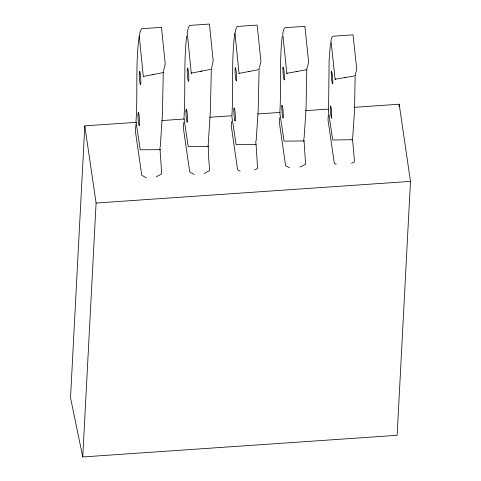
<?xml version="1.0" encoding="UTF-8"?>
<svg xmlns="http://www.w3.org/2000/svg" width="481" height="481" viewBox="0 0 481 481"><rect width="100%" height="100%" fill="white"/><g stroke="black" fill="none" stroke-linecap="round" stroke-linejoin="round"><path stroke-width="0.72" d="M328.601 108.399L329.13 59.957L330.459 42.821M328.571 109.415L328.493 111.382M231.92 114.941C233.658 87.807 231.084 60.444 234.878 33.454M352.723 137.115L354.497 111.664L355.146 76.726M136.033 121.224C137.861 92.923 135.317 64.4 139.165 36.243M183.989 117.923C185.672 90.626 183.598 63.179 186.658 35.973M256.126 141.228L258.153 110.985L259.085 70.677M279.84 112.554C281.421 87.223 279.257 61.742 282.197 36.502M304.082 138.113L306.03 109.229L306.806 68.158M160.281 146.645L162.374 115.055L163.312 71.05M136.448 122.312L84.8 125.866L70.521 397.709L82.756 456.95L397.144 435.305L410.479 181.391L399.188 104.221L354.275 107.317M82.756 456.95L96.092 203.036L84.8 125.866M399.068 106.469L399.188 104.221M143.789 76.329L143.284 76.437L163.456 72.547M191.751 73.028L191.246 73.136L211.412 69.24M239.52 73.28L239.015 73.383L259.181 69.577L259.031 68.092M287.307 73.22L286.802 73.322L306.962 69.655M335.588 79.112L335.083 79.203L355.231 75.824M135.864 124.639L135.462 131.71L141.751 175.228L146.248 177.802M183.76 122.427L183.423 128.409L189.706 171.927L194.21 174.501M328.307 115.079L328.024 119.949L334.313 163.39L336.255 164.268M231.583 121.501L231.319 126.256L237.602 169.763L240.175 171.182M279.569 117.689L279.317 122.192L285.6 165.68L289.472 167.683M152.693 74.567L153.812 74.345M200.649 71.266L201.767 71.044M211.315 70.388L210.329 111.754L208.201 144.793L208.483 155.616L209.686 170.557L204.148 173.527M248.418 71.555L249.537 71.338M296.206 71.555L297.318 71.35M344.48 77.573L345.592 77.381M211.418 69.18L213.173 60.714L209.433 24.05L189.454 25.427L188.203 28.247L187.217 32.474L191.246 73.136M355.237 75.77L355.898 72.168L356.842 70.04L353.03 34.86L333.044 36.237L331.872 37.536L330.964 40.302L335.083 79.203M163.702 70.364L165.217 64.015L161.478 27.351L141.492 28.728L140.242 31.548L139.262 35.774L143.284 76.437M259.421 67.478L260.918 61.502L257.167 25.084L237.181 26.455L235.943 29.022L234.975 33.015L239.015 73.383M307.191 67.701L308.658 62.332L304.882 26.323L284.902 27.7L283.682 29.846L282.732 33.436L286.802 73.322M156.193 176.828L161.73 173.857L159.908 147.541M254.509 169.997L257.588 168.392L256.072 144.516L236.099 144.655L231.848 116.528M300.054 167.069L305.585 164.304L304.046 140.951L284.067 141.137L279.822 112.975M351.575 163.251L354.299 162.019L354.395 160.329L352.375 137.554M161.899 120.557L184.355 119.011M209.806 117.262L232.263 115.717M257.714 113.961L280.17 112.416M305.621 110.666L328.824 109.067M159.566 149.723L160.233 149.675L140.26 149.783L136.015 121.675M207.521 146.422L208.195 146.374L188.221 146.483L183.97 118.374M352.032 139.749L352.705 139.706L332.72 139.989L328.481 111.754M96.092 203.036L410.479 181.391M303.373 140.993L304.046 140.993L303.715 138.805M255.405 144.565L256.072 144.565L255.633 141.654M234.812 120.515L235.173 120.935A6.349 0.613 86.1 0 0 235.383 116.865L235.251 114.328A6.86 0.661 86.1 0 0 234.421 108.261L234.061 107.834A6.349 0.613 86.1 0 0 233.85 111.899L233.982 114.436A6.86 0.661 86.1 0 0 234.812 120.509M331.259 72.962L331.686 79.69A8.159 0.788 86.1 0 0 331.98 81.782L332.551 83.832L332.738 83.478A4.521 0.439 86.1 0 0 332.822 82.227L332.395 75.505A8.159 0.788 86.1 0 0 332.1 73.413L331.529 71.362L331.343 71.717A4.521 0.439 86.1 0 0 331.259 72.962M330.339 107.311L330.748 114.003A8.141 0.788 86.1 0 0 331.138 116.697L331.686 118.266L331.487 110.065A8.141 0.788 86.1 0 0 331.096 107.365L330.621 105.808L330.339 107.311M283.026 67.208L282.972 67.484A5.7 0.553 86.1 0 0 282.876 69.541L283.285 75.974A7.269 0.703 86.1 0 0 283.682 78.631L284.157 79.954L284.355 79.449A5.7 0.553 86.1 0 0 284.451 77.393L284.043 70.96A7.269 0.703 86.1 0 0 283.646 68.302L283.026 67.208M281.92 105.333L281.86 105.592A5.7 0.553 86.1 0 0 281.758 107.588L282.155 114.003A7.269 0.703 86.1 0 0 282.545 116.703L283.026 118.11L283.231 117.665A5.7 0.553 86.1 0 0 283.333 115.662L282.942 109.247A7.269 0.703 86.1 0 0 282.545 106.548L281.92 105.333M235.341 67.779L235.263 67.863A6.355 0.613 86.1 0 0 235.071 72.042L235.209 74.591A6.86 0.661 86.1 0 0 236.045 80.567L236.399 80.922A6.355 0.613 86.1 0 0 236.598 76.744L236.454 74.194A6.86 0.661 86.1 0 0 235.618 68.218L235.341 67.779M185.967 111.802A6.71 0.649 86.1 0 0 187.145 122.402A6.71 0.649 86.1 0 0 187.169 113.047A6.71 0.649 86.1 0 0 185.967 111.802M187.241 70.827A6.71 0.649 86.1 0 0 188.432 81.331A6.71 0.649 86.1 0 0 188.432 71.825A6.71 0.649 86.1 0 0 187.241 70.827M138.011 115.103A6.71 0.649 86.1 0 0 139.189 125.709A6.71 0.649 86.1 0 0 139.213 116.354A6.71 0.649 86.1 0 0 138.011 115.103M139.28 74.128A6.71 0.649 86.1 0 0 140.476 84.632A6.71 0.649 86.1 0 0 140.47 75.132A6.71 0.649 86.1 0 0 139.28 74.128"/></g></svg>
